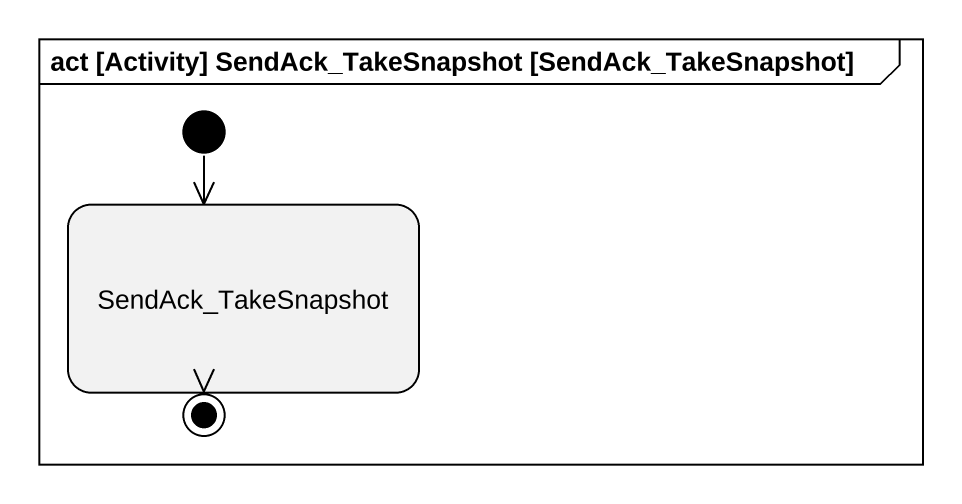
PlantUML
@startuml
mainframe act [Activity] SendAck_TakeSnapshot [SendAck_TakeSnapshot]
hide empty description
state SendAck_TakeSnapshot
[*] --> SendAck_TakeSnapshot
SendAck_TakeSnapshot --> [*]
@enduml
